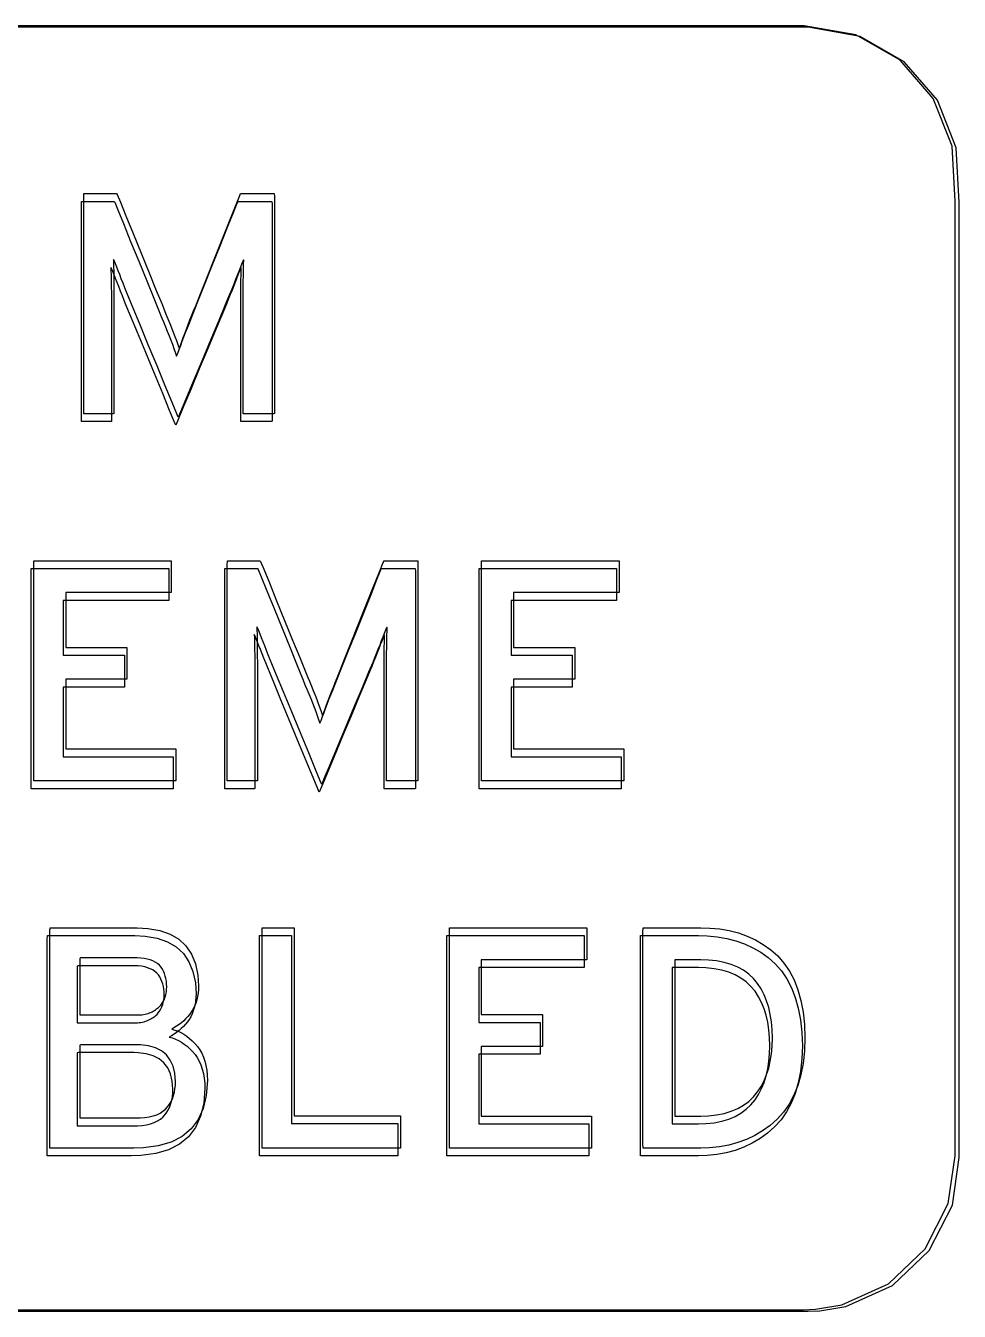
# Model space of a CAD drawing. Extents: x 1 to 47.7, y 0.2 to 35.
# Drawn here: x 15.866 to 16.36, y 12.734 to 13.414 of the extents above; entities that cross this region are included whole.
import ezdxf

# ---------------------------------------------------------------- set-up
doc = ezdxf.new("R2010")
doc.units = 0
doc.header["$MEASUREMENT"] = 0
for name, color, linetype in [('4_1__4U__UP_TO_ONE_IO_BOAR', 7, 'CONTINUOUS'), ('4_2__4U__FRONT_PANEL_W_24_', 7, 'CONTINUOUS'), ('5_1___24__TARGET_LEDS___12', 7, 'CONTINUOUS')]:
    doc.layers.add(name, color=color, linetype=linetype)

msp = doc.modelspace()

# ---------------------------------------------------------------- linework, layer by layer
at = {"layer": '4_1__4U__UP_TO_ONE_IO_BOAR'}
for points in [[(15.84645, 12.7336), (15.94355, 12.7336), (16.03312, 12.7336), (16.11263, 12.7336), (16.17957, 12.7336), (16.23142, 12.7336), (16.26568, 12.7336), (16.27983, 12.7336), (16.28622, 12.73383), (16.30005, 12.73612), (16.32478, 12.74726), (16.34416, 12.76574), (16.35646, 12.78981), (16.36006, 12.81509), (16.36006, 12.82446), (16.36006, 12.84156), (16.36006, 12.89485), (16.36006, 12.9668), (16.36006, 13.04925), (16.36006, 13.21299), (16.36006, 13.27794), (16.36006, 13.32074), (16.35844, 13.34971), (16.34848, 13.37507), (16.33094, 13.39532), (16.30756, 13.40873), (16.28007, 13.41359), (16.28007, 13.41359), (16.26899, 13.41359), (16.23745, 13.41359), (16.18796, 13.41359), (16.12302, 13.41359), (16.04515, 13.41359), (15.95687, 13.41359), (15.75912, 13.41359)], [(15.87001, 13.01451), (15.87001, 13.13112), (15.94279, 13.13112), (15.94279, 13.1142), (15.88691, 13.1142), (15.88691, 13.08522), (15.91937, 13.08522), (15.91937, 13.06831), (15.88691, 13.06831), (15.88691, 13.03143), (15.94523, 13.03143), (15.94523, 13.01451), (15.87001, 13.01451)], [(16.10715, 13.01451), (16.10715, 13.13112), (16.17993, 13.13112), (16.17993, 13.1142), (16.12405, 13.1142), (16.12405, 13.08522), (16.15651, 13.08522), (16.15651, 13.06831), (16.12405, 13.06831), (16.12405, 13.03143), (16.18237, 13.03143), (16.18237, 13.01451), (16.10715, 13.01451)], [(15.99094, 12.82006), (15.99094, 12.93668), (16.00784, 12.93668), (16.00784, 12.83714), (16.0642, 12.83714), (16.0642, 12.82006), (15.99094, 12.82006)], [(16.09006, 12.82006), (16.09006, 12.93668), (16.16284, 12.93668), (16.16284, 12.91976), (16.10696, 12.91976), (16.10696, 12.89077), (16.13942, 12.89077), (16.13942, 12.87386), (16.10696, 12.87386), (16.10696, 12.83698), (16.16528, 12.83698), (16.16528, 12.82006), (16.09006, 12.82006)]]:
    msp.add_lwpolyline(points, dxfattribs=at)
for points in [[(15.98092, 13.2089), (15.98092, 13.21112), (15.98092, 13.21705), (15.98092, 13.2256), (15.98092, 13.23567), (15.98092, 13.24616), (15.98092, 13.25598), (15.98092, 13.26404), (15.98092, 13.26924), (15.98092, 13.27126), (15.98092, 13.27411), (15.98094, 13.27682), (15.98096, 13.27939), (15.98099, 13.28182), (15.98103, 13.28411), (15.98108, 13.28626), (15.98114, 13.28827), (15.9812, 13.29014), (15.98098, 13.29044), (15.98035, 13.28879), (15.97966, 13.28702), (15.97892, 13.28511), (15.97812, 13.28307), (15.97726, 13.28091), (15.97634, 13.27861), (15.97537, 13.27618), (15.97434, 13.27362), (15.97353, 13.27166), (15.97139, 13.26654), (15.96792, 13.25824), (15.96362, 13.24794), (15.95896, 13.2368), (15.95443, 13.22598), (15.95053, 13.21665), (15.94774, 13.20997), (15.94655, 13.20711), (15.94576, 13.20896), (15.94331, 13.21489), (15.93965, 13.22373), (15.93528, 13.23432), (15.93066, 13.24549), (15.92629, 13.25608), (15.92263, 13.26493), (15.92018, 13.27086), (15.91929, 13.27303), (15.91826, 13.27562), (15.91729, 13.27808), (15.91636, 13.28041), (15.91549, 13.2826), (15.91468, 13.28467), (15.91392, 13.2866), (15.91321, 13.28841), (15.91255, 13.29008), (15.91216, 13.29054), (15.91223, 13.2887), (15.91229, 13.28672), (15.91234, 13.2846), (15.91238, 13.28234), (15.91241, 13.27994), (15.91244, 13.2774), (15.91245, 13.27472), (15.91246, 13.27191), (15.91246, 13.2699), (15.91246, 13.26548), (15.91246, 13.25796), (15.91246, 13.24844), (15.91246, 13.238), (15.91246, 13.22774), (15.91246, 13.21877), (15.91246, 13.21216), (15.91246, 13.20902), (15.91211, 13.2089), (15.91077, 13.2089), (15.90869, 13.2089), (15.90615, 13.2089), (15.90344, 13.2089), (15.90085, 13.2089), (15.89864, 13.2089), (15.89711, 13.2089), (15.89654, 13.2089), (15.89654, 13.2131), (15.89654, 13.22431), (15.89654, 13.24047), (15.89654, 13.2595), (15.89654, 13.27934), (15.89654, 13.29791), (15.89654, 13.31315), (15.89654, 13.32298), (15.89657, 13.32557), (15.89746, 13.32557), (15.89933, 13.32557), (15.90188, 13.32557), (15.90478, 13.32557), (15.90774, 13.32557), (15.91044, 13.32557), (15.91257, 13.32557), (15.91382, 13.32557), (15.91421, 13.32511), (15.91585, 13.32107), (15.91881, 13.3138), (15.92265, 13.30437), (15.9269, 13.29391), (15.93114, 13.28351), (15.93489, 13.27427), (15.93773, 13.26729), (15.9392, 13.26369), (15.94002, 13.26171), (15.94106, 13.2592), (15.94205, 13.25676), (15.94299, 13.25439), (15.94388, 13.25209), (15.94472, 13.24986), (15.94551, 13.24771), (15.94625, 13.24563), (15.94695, 13.24361), (15.94763, 13.24514), (15.94836, 13.24718), (15.94913, 13.2493), (15.94996, 13.2515), (15.95083, 13.25379), (15.95175, 13.25615), (15.95271, 13.25859), (15.95372, 13.26112), (15.95467, 13.26346), (15.95575, 13.26616), (15.95827, 13.27248), (15.9618, 13.28131), (15.96589, 13.29155), (15.9701, 13.3021), (15.974, 13.31185), (15.97713, 13.3197), (15.97907, 13.32455), (15.97955, 13.32557), (15.9806, 13.32557), (15.98262, 13.32557), (15.9853, 13.32557), (15.98832, 13.32557), (15.99136, 13.32557), (15.99409, 13.32557), (15.9962, 13.32557), (15.99737, 13.32557), (15.9975, 13.32423), (15.9975, 13.31588), (15.9975, 13.30166), (15.9975, 13.28365), (15.9975, 13.26391), (15.9975, 13.24452), (15.9975, 13.22755), (15.9975, 13.21506), (15.9975, 13.20912), (15.99714, 13.2089), (15.99574, 13.2089), (15.99357, 13.2089), (15.99093, 13.2089), (15.98811, 13.2089), (15.9854, 13.2089), (15.98311, 13.2089), (15.98151, 13.2089)], [(16.05684, 13.01446), (16.05684, 13.01668), (16.05684, 13.02261), (16.05684, 13.03116), (16.05684, 13.04122), (16.05684, 13.05171), (16.05684, 13.06154), (16.05684, 13.0696), (16.05684, 13.0748), (16.05684, 13.07682), (16.05685, 13.07966), (16.05686, 13.08237), (16.05689, 13.08494), (16.05692, 13.08737), (16.05696, 13.08966), (16.05701, 13.09182), (16.05706, 13.09383), (16.05713, 13.0957), (16.05691, 13.09599), (16.05628, 13.09435), (16.05559, 13.09257), (16.05485, 13.09067), (16.05404, 13.08863), (16.05319, 13.08646), (16.05227, 13.08416), (16.0513, 13.08174), (16.05027, 13.07918), (16.04946, 13.07722), (16.04732, 13.07209), (16.04385, 13.0638), (16.03954, 13.05349), (16.03489, 13.04235), (16.03036, 13.03153), (16.02646, 13.0222), (16.02367, 13.01552), (16.02247, 13.01267), (16.02168, 13.01452), (16.01923, 13.02045), (16.01558, 13.02929), (16.01121, 13.03988), (16.00659, 13.05105), (16.00221, 13.06164), (15.99856, 13.07048), (15.99611, 13.07641), (15.99522, 13.07859), (15.99419, 13.08118), (15.99321, 13.08364), (15.99229, 13.08596), (15.99142, 13.08816), (15.99061, 13.09022), (15.98984, 13.09216), (15.98913, 13.09396), (15.98847, 13.09564), (15.98809, 13.0961), (15.98816, 13.09426), (15.98821, 13.09228), (15.98826, 13.09015), (15.98831, 13.08789), (15.98834, 13.0855), (15.98836, 13.08296), (15.98838, 13.08028), (15.98839, 13.07746), (15.98839, 13.07545), (15.98839, 13.07104), (15.98839, 13.06352), (15.98839, 13.05399), (15.98839, 13.04356), (15.98839, 13.0333), (15.98839, 13.02432), (15.98839, 13.01771), (15.98839, 13.01458), (15.98804, 13.01446), (15.98669, 13.01446), (15.98462, 13.01446), (15.98208, 13.01446), (15.97937, 13.01446), (15.97677, 13.01446), (15.97457, 13.01446), (15.97304, 13.01446), (15.97247, 13.01446), (15.97247, 13.01866), (15.97247, 13.02987), (15.97247, 13.04603), (15.97247, 13.06506), (15.97247, 13.0849), (15.97247, 13.10347), (15.97247, 13.11871), (15.97247, 13.12854), (15.9725, 13.13112), (15.97339, 13.13112), (15.97526, 13.13112), (15.9778, 13.13112), (15.98071, 13.13112), (15.98367, 13.13112), (15.98637, 13.13112), (15.9885, 13.13112), (15.98975, 13.13112), (15.99014, 13.13066), (15.99178, 13.12663), (15.99474, 13.11935), (15.99857, 13.10993), (16.00283, 13.09946), (16.00706, 13.08906), (16.01082, 13.07982), (16.01366, 13.07285), (16.01513, 13.06925), (16.01595, 13.06727), (16.01699, 13.06475), (16.01798, 13.06231), (16.01892, 13.05994), (16.01981, 13.05764), (16.02065, 13.05542), (16.02144, 13.05326), (16.02218, 13.05118), (16.02288, 13.04917), (16.02356, 13.0507), (16.02429, 13.05274), (16.02506, 13.05486), (16.02589, 13.05706), (16.02676, 13.05934), (16.02767, 13.06171), (16.02864, 13.06415), (16.02965, 13.06667), (16.0306, 13.06901), (16.03168, 13.07172), (16.0342, 13.07804), (16.03773, 13.08687), (16.04182, 13.09711), (16.04603, 13.10765), (16.04993, 13.1174), (16.05306, 13.12525), (16.055, 13.1301), (16.05548, 13.13112), (16.05653, 13.13112), (16.05855, 13.13112), (16.06123, 13.13112), (16.06425, 13.13112), (16.06728, 13.13112), (16.07002, 13.13112), (16.07213, 13.13112), (16.0733, 13.13112), (16.07343, 13.12978), (16.07343, 13.12143), (16.07343, 13.10722), (16.07343, 13.08921), (16.07343, 13.06947), (16.07343, 13.05008), (16.07343, 13.0331), (16.07343, 13.02061), (16.07343, 13.01468), (16.07306, 13.01446), (16.07167, 13.01446), (16.0695, 13.01446), (16.06686, 13.01446), (16.06404, 13.01446), (16.06133, 13.01446), (16.05904, 13.01446), (16.05744, 13.01446)], [(15.96197, 12.85583), (15.96134, 12.84796), (15.95969, 12.84106), (15.95701, 12.83514), (15.95329, 12.8302), (15.94855, 12.82624), (15.94277, 12.82325), (15.93596, 12.82124), (15.92813, 12.82021), (15.92298, 12.82006), (15.91992, 12.82006), (15.91443, 12.82006), (15.90737, 12.82006), (15.89959, 12.82006), (15.89195, 12.82006), (15.88532, 12.82006), (15.88055, 12.82006), (15.87849, 12.82006), (15.87847, 12.82358), (15.87847, 12.8346), (15.87847, 12.85097), (15.87847, 12.87044), (15.87847, 12.89078), (15.87847, 12.90975), (15.87847, 12.92513), (15.87847, 12.93467), (15.87868, 12.93668), (15.8815, 12.93668), (15.88695, 12.93668), (15.89412, 12.93668), (15.90213, 12.93668), (15.91009, 12.93668), (15.91712, 12.93668), (15.92232, 12.93668), (15.92479, 12.93668), (15.93038, 12.9364), (15.9367, 12.93532), (15.94218, 12.93341), (15.94681, 12.93069), (15.9506, 12.92715), (15.95355, 12.92279), (15.95565, 12.91762), (15.95691, 12.91162), (15.9573, 12.90594), (15.95722, 12.90396), (15.95703, 12.90206), (15.95674, 12.90024), (15.95633, 12.89851), (15.95581, 12.89685), (15.95519, 12.89527), (15.95445, 12.89377), (15.95361, 12.89235), (15.95267, 12.89103), (15.95167, 12.88978), (15.9506, 12.88859), (15.94946, 12.88748), (15.94825, 12.88643), (15.94698, 12.88546), (15.94564, 12.88455), (15.94422, 12.88371), (15.9431, 12.88298), (15.94476, 12.88251), (15.94638, 12.88191), (15.94796, 12.88117), (15.94951, 12.88029), (15.95103, 12.87928), (15.95251, 12.87812), (15.95396, 12.87683), (15.95537, 12.8754), (15.95672, 12.87383), (15.95792, 12.87211), (15.95897, 12.87023), (15.95986, 12.86821), (15.96059, 12.86604), (15.96117, 12.86371), (15.96159, 12.86124), (15.96186, 12.85861)], [(16.27835, 12.87837), (16.27805, 12.87137), (16.27732, 12.86483), (16.27614, 12.85875), (16.27452, 12.85314), (16.27246, 12.848), (16.26996, 12.84332), (16.26702, 12.8391), (16.26364, 12.83535), (16.25988, 12.83208), (16.2559, 12.82921), (16.25173, 12.82674), (16.24736, 12.82465), (16.24279, 12.82296), (16.23803, 12.82165), (16.23306, 12.82073), (16.22789, 12.8202), (16.22328, 12.82006), (16.22176, 12.82006), (16.21835, 12.82006), (16.21366, 12.82006), (16.2083, 12.82006), (16.20291, 12.82006), (16.19808, 12.82006), (16.19445, 12.82006), (16.19262, 12.82006), (16.19252, 12.82243), (16.19252, 12.83257), (16.19252, 12.84855), (16.19252, 12.86804), (16.19252, 12.8887), (16.19252, 12.90819), (16.19252, 12.92417), (16.19252, 12.93431), (16.19262, 12.93668), (16.19445, 12.93668), (16.19808, 12.93668), (16.20291, 12.93668), (16.2083, 12.93668), (16.21366, 12.93668), (16.21835, 12.93668), (16.22176, 12.93668), (16.22328, 12.93668), (16.22798, 12.93658), (16.23324, 12.93611), (16.23827, 12.93524), (16.24309, 12.93399), (16.2477, 12.93234), (16.25208, 12.93029), (16.25625, 12.92786), (16.26021, 12.92503), (16.26392, 12.92178), (16.26724, 12.91801), (16.27012, 12.91377), (16.27258, 12.90906), (16.2746, 12.90387), (16.27618, 12.89821), (16.27734, 12.89207), (16.27806, 12.88546)], [(15.9404, 12.90543), (15.94036, 12.90695), (15.94021, 12.90841), (15.93998, 12.90981), (15.93965, 12.91115), (15.93923, 12.91243), (15.93871, 12.91365), (15.9381, 12.9148), (15.9374, 12.9159), (15.93654, 12.9169), (15.93551, 12.91776), (15.93434, 12.91852), (15.93306, 12.91916), (15.93164, 12.9197), (15.9301, 12.92012), (15.92843, 12.92044), (15.92664, 12.92064), (15.92472, 12.92074), (15.92356, 12.92074), (15.92048, 12.92074), (15.91606, 12.92074), (15.9109, 12.92074), (15.90559, 12.92074), (15.90072, 12.92074), (15.8969, 12.92074), (15.8947, 12.92074), (15.8944, 12.92043), (15.8944, 12.91825), (15.8944, 12.91443), (15.8944, 12.90959), (15.8944, 12.9043), (15.8944, 12.89916), (15.8944, 12.89476), (15.8944, 12.89169), (15.8944, 12.89053), (15.89556, 12.89053), (15.89864, 12.89053), (15.90306, 12.89053), (15.90822, 12.89053), (15.91353, 12.89053), (15.9184, 12.89053), (15.92222, 12.89053), (15.92442, 12.89053), (15.92523, 12.89053), (15.92621, 12.89057), (15.92715, 12.89065), (15.92805, 12.89076), (15.92891, 12.89092), (15.92974, 12.89111), (15.93052, 12.89134), (15.93126, 12.89161), (15.93197, 12.89191), (15.93264, 12.89223), (15.93328, 12.89257), (15.9339, 12.89292), (15.9345, 12.8933), (15.93507, 12.8937), (15.93561, 12.89412), (15.93612, 12.89455), (15.93661, 12.89501), (15.93725, 12.89574), (15.93799, 12.89677), (15.93863, 12.89785), (15.93917, 12.89899), (15.93961, 12.90017), (15.93996, 12.90141), (15.9402, 12.9027), (15.94035, 12.90404)], [(16.26112, 12.87837), (16.261, 12.88273), (16.26063, 12.88687), (16.26001, 12.8908), (16.25915, 12.89451), (16.25804, 12.898), (16.25669, 12.90128), (16.25509, 12.90435), (16.25324, 12.9072), (16.25109, 12.90983), (16.24861, 12.91216), (16.24582, 12.91418), (16.24272, 12.91589), (16.23932, 12.91729), (16.2356, 12.91837), (16.23158, 12.91915), (16.22725, 12.91961), (16.22328, 12.91976), (16.2226, 12.91976), (16.22106, 12.91976), (16.21894, 12.91976), (16.21653, 12.91976), (16.2141, 12.91976), (16.21193, 12.91976), (16.21029, 12.91976), (16.20947, 12.91976), (16.20942, 12.91808), (16.20942, 12.91088), (16.20942, 12.89953), (16.20942, 12.8857), (16.20942, 12.87104), (16.20942, 12.85721), (16.20942, 12.84586), (16.20942, 12.83866), (16.20947, 12.83698), (16.21029, 12.83698), (16.21193, 12.83698), (16.2141, 12.83698), (16.21653, 12.83698), (16.21894, 12.83698), (16.22106, 12.83698), (16.2226, 12.83698), (16.22328, 12.83698), (16.22725, 12.83713), (16.23158, 12.8376), (16.2356, 12.83839), (16.23932, 12.8395), (16.24272, 12.84093), (16.24582, 12.84268), (16.24861, 12.84474), (16.25109, 12.84713), (16.25324, 12.84979), (16.25509, 12.85263), (16.25669, 12.85568), (16.25804, 12.85894), (16.25915, 12.86241), (16.26001, 12.86609), (16.26063, 12.86997), (16.261, 12.87407)], [(15.94504, 12.85534), (15.94468, 12.85965), (15.94377, 12.86342), (15.9423, 12.86665), (15.94027, 12.86934), (15.93769, 12.87149), (15.93454, 12.8731), (15.93084, 12.87417), (15.92658, 12.8747), (15.92448, 12.87476), (15.92185, 12.87476), (15.91763, 12.87476), (15.91246, 12.87476), (15.90697, 12.87476), (15.9018, 12.87476), (15.89758, 12.87476), (15.89495, 12.87476), (15.8944, 12.87457), (15.8944, 12.8721), (15.8944, 12.86734), (15.8944, 12.86112), (15.8944, 12.85422), (15.8944, 12.84746), (15.8944, 12.84163), (15.8944, 12.83755), (15.8944, 12.83601), (15.89559, 12.83601), (15.89877, 12.83601), (15.90331, 12.83601), (15.90857, 12.83601), (15.91394, 12.83601), (15.91879, 12.83601), (15.92249, 12.83601), (15.92442, 12.83601), (15.92632, 12.83604), (15.92881, 12.83622), (15.9311, 12.83657), (15.93321, 12.83706), (15.93512, 12.83772), (15.93685, 12.83853), (15.9384, 12.8395), (15.93975, 12.84063), (15.9409, 12.84189), (15.94187, 12.84323), (15.94271, 12.84466), (15.94342, 12.8462), (15.944, 12.84783), (15.94446, 12.84956), (15.94478, 12.85139), (15.94498, 12.85331)]]:
    msp.add_lwpolyline(points, close=True, dxfattribs=at)
at = {"layer": '4_2__4U__FRONT_PANEL_W_24_'}
for points in [[(15.84424, 12.73445), (15.94134, 12.73445), (16.03091, 12.73445), (16.11042, 12.73445), (16.17736, 12.73445), (16.22921, 12.73445), (16.26347, 12.73445), (16.27762, 12.73445), (16.28401, 12.73469), (16.29784, 12.73697), (16.32258, 12.74812), (16.34196, 12.76659), (16.35426, 12.79066), (16.35785, 12.81594), (16.35785, 12.82531), (16.35785, 12.84241), (16.35785, 12.8957), (16.35785, 12.96765), (16.35785, 13.0501), (16.35785, 13.21384), (16.35785, 13.27879), (16.35785, 13.32159), (16.35623, 13.35056), (16.34627, 13.37592), (16.32873, 13.39617), (16.30536, 13.40958), (16.27786, 13.41444), (16.27786, 13.41444), (16.26678, 13.41444), (16.23524, 13.41444), (16.18575, 13.41444), (16.12081, 13.41444), (16.04294, 13.41444), (15.95466, 13.41444), (15.75691, 13.41444)], [(15.86867, 13.01036), (15.86867, 13.12697), (15.94145, 13.12697), (15.94145, 13.11005), (15.88557, 13.11005), (15.88557, 13.08107), (15.91802, 13.08107), (15.91802, 13.06415), (15.88557, 13.06415), (15.88557, 13.02728), (15.94389, 13.02728), (15.94389, 13.01036), (15.86867, 13.01036)], [(16.10581, 13.01036), (16.10581, 13.12697), (16.17859, 13.12697), (16.17859, 13.11005), (16.12271, 13.11005), (16.12271, 13.08107), (16.15516, 13.08107), (16.15516, 13.06415), (16.12271, 13.06415), (16.12271, 13.02728), (16.18103, 13.02728), (16.18103, 13.01036), (16.10581, 13.01036)], [(15.9896, 12.81591), (15.9896, 12.93253), (16.0065, 12.93253), (16.0065, 12.83299), (16.06285, 12.83299), (16.06285, 12.81591), (15.9896, 12.81591)], [(16.08872, 12.81591), (16.08872, 12.93253), (16.1615, 12.93253), (16.1615, 12.91561), (16.10562, 12.91561), (16.10562, 12.88662), (16.13808, 12.88662), (16.13808, 12.86971), (16.10562, 12.86971), (16.10562, 12.83283), (16.16394, 12.83283), (16.16394, 12.81591), (16.08872, 12.81591)]]:
    msp.add_lwpolyline(points, dxfattribs=at)
for points in [[(15.97957, 13.20475), (15.97957, 13.20697), (15.97957, 13.2129), (15.97957, 13.22145), (15.97957, 13.23152), (15.97957, 13.24201), (15.97957, 13.25183), (15.97957, 13.25989), (15.97957, 13.26509), (15.97957, 13.26711), (15.97958, 13.26996), (15.97959, 13.27267), (15.97962, 13.27524), (15.97965, 13.27767), (15.97969, 13.27996), (15.97974, 13.28211), (15.97979, 13.28412), (15.97986, 13.28599), (15.97964, 13.28629), (15.97901, 13.28464), (15.97832, 13.28287), (15.97758, 13.28096), (15.97677, 13.27892), (15.97592, 13.27676), (15.975, 13.27446), (15.97403, 13.27203), (15.973, 13.26947), (15.97219, 13.26751), (15.97005, 13.26239), (15.96658, 13.25409), (15.96227, 13.24379), (15.95762, 13.23265), (15.95309, 13.22183), (15.94919, 13.2125), (15.9464, 13.20582), (15.9452, 13.20296), (15.94441, 13.20481), (15.94196, 13.21074), (15.93831, 13.21958), (15.93393, 13.23017), (15.92932, 13.24134), (15.92494, 13.25193), (15.92129, 13.26078), (15.91884, 13.2667), (15.91795, 13.26888), (15.91692, 13.27147), (15.91594, 13.27393), (15.91502, 13.27626), (15.91415, 13.27845), (15.91334, 13.28052), (15.91257, 13.28245), (15.91186, 13.28426), (15.9112, 13.28593), (15.91082, 13.28639), (15.91089, 13.28455), (15.91094, 13.28257), (15.91099, 13.28045), (15.91104, 13.27819), (15.91107, 13.27579), (15.91109, 13.27325), (15.91111, 13.27057), (15.91112, 13.26776), (15.91112, 13.26575), (15.91112, 13.26133), (15.91112, 13.25381), (15.91112, 13.24429), (15.91112, 13.23385), (15.91112, 13.22359), (15.91112, 13.21461), (15.91112, 13.20801), (15.91112, 13.20487), (15.91077, 13.20475), (15.90942, 13.20475), (15.90734, 13.20475), (15.90481, 13.20475), (15.9021, 13.20475), (15.8995, 13.20475), (15.8973, 13.20475), (15.89577, 13.20475), (15.8952, 13.20475), (15.8952, 13.20895), (15.8952, 13.22016), (15.8952, 13.23632), (15.8952, 13.25535), (15.8952, 13.27519), (15.8952, 13.29376), (15.8952, 13.309), (15.8952, 13.31883), (15.89523, 13.32142), (15.89612, 13.32142), (15.89799, 13.32142), (15.90053, 13.32142), (15.90344, 13.32142), (15.9064, 13.32142), (15.9091, 13.32142), (15.91123, 13.32142), (15.91248, 13.32142), (15.91287, 13.32096), (15.91451, 13.31692), (15.91747, 13.30964), (15.9213, 13.30022), (15.92556, 13.28976), (15.92979, 13.27935), (15.93355, 13.27012), (15.93639, 13.26314), (15.93785, 13.25954), (15.93868, 13.25756), (15.93972, 13.25505), (15.94071, 13.25261), (15.94164, 13.25024), (15.94254, 13.24794), (15.94338, 13.24571), (15.94417, 13.24356), (15.94491, 13.24147), (15.9456, 13.23946), (15.94629, 13.24099), (15.94702, 13.24303), (15.94779, 13.24515), (15.94861, 13.24735), (15.94949, 13.24964), (15.9504, 13.252), (15.95137, 13.25444), (15.95238, 13.25697), (15.95333, 13.25931), (15.95441, 13.26201), (15.95693, 13.26833), (15.96046, 13.27716), (15.96455, 13.2874), (15.96876, 13.29795), (15.97266, 13.3077), (15.97579, 13.31555), (15.97773, 13.3204), (15.97821, 13.32142), (15.97926, 13.32142), (15.98128, 13.32142), (15.98396, 13.32142), (15.98698, 13.32142), (15.99001, 13.32142), (15.99275, 13.32142), (15.99486, 13.32142), (15.99603, 13.32142), (15.99616, 13.32008), (15.99616, 13.31172), (15.99616, 13.29751), (15.99616, 13.2795), (15.99616, 13.25976), (15.99616, 13.24037), (15.99616, 13.2234), (15.99616, 13.21091), (15.99616, 13.20497), (15.99579, 13.20475), (15.9944, 13.20475), (15.99223, 13.20475), (15.98959, 13.20475), (15.98677, 13.20475), (15.98406, 13.20475), (15.98176, 13.20475), (15.98017, 13.20475)], [(16.0555, 13.01031), (16.0555, 13.01253), (16.0555, 13.01846), (16.0555, 13.027), (16.0555, 13.03707), (16.0555, 13.04756), (16.0555, 13.05739), (16.0555, 13.06545), (16.0555, 13.07065), (16.0555, 13.07267), (16.05551, 13.07551), (16.05552, 13.07822), (16.05555, 13.08079), (16.05558, 13.08322), (16.05562, 13.08551), (16.05566, 13.08767), (16.05572, 13.08968), (16.05579, 13.09155), (16.05557, 13.09184), (16.05494, 13.0902), (16.05425, 13.08842), (16.0535, 13.08652), (16.0527, 13.08448), (16.05184, 13.08231), (16.05093, 13.08001), (16.04995, 13.07759), (16.04893, 13.07503), (16.04812, 13.07307), (16.04598, 13.06794), (16.04251, 13.05965), (16.0382, 13.04934), (16.03354, 13.0382), (16.02902, 13.02738), (16.02512, 13.01805), (16.02233, 13.01137), (16.02113, 13.00852), (16.02034, 13.01037), (16.01789, 13.0163), (16.01424, 13.02514), (16.00986, 13.03573), (16.00525, 13.0469), (16.00087, 13.05749), (15.99722, 13.06633), (15.99477, 13.07226), (15.99387, 13.07444), (15.99285, 13.07703), (15.99187, 13.07949), (15.99095, 13.08181), (15.99008, 13.08401), (15.98926, 13.08607), (15.9885, 13.08801), (15.98779, 13.08981), (15.98713, 13.09149), (15.98675, 13.09195), (15.98681, 13.09011), (15.98687, 13.08812), (15.98692, 13.086), (15.98696, 13.08374), (15.987, 13.08134), (15.98702, 13.07881), (15.98704, 13.07613), (15.98705, 13.07331), (15.98705, 13.0713), (15.98705, 13.06689), (15.98705, 13.05937), (15.98705, 13.04984), (15.98705, 13.0394), (15.98705, 13.02915), (15.98705, 13.02017), (15.98705, 13.01356), (15.98705, 13.01042), (15.98669, 13.01031), (15.98535, 13.01031), (15.98327, 13.01031), (15.98074, 13.01031), (15.97803, 13.01031), (15.97543, 13.01031), (15.97323, 13.01031), (15.9717, 13.01031), (15.97112, 13.01031), (15.97112, 13.01451), (15.97112, 13.02572), (15.97112, 13.04188), (15.97112, 13.06091), (15.97112, 13.08075), (15.97112, 13.09932), (15.97112, 13.11456), (15.97112, 13.12439), (15.97116, 13.12697), (15.97205, 13.12697), (15.97392, 13.12697), (15.97646, 13.12697), (15.97937, 13.12697), (15.98232, 13.12697), (15.98502, 13.12697), (15.98715, 13.12697), (15.98841, 13.12697), (15.98879, 13.12651), (15.99044, 13.12248), (15.9934, 13.1152), (15.99723, 13.10578), (16.00149, 13.09531), (16.00572, 13.08491), (16.00948, 13.07567), (16.01232, 13.0687), (16.01378, 13.06509), (16.01461, 13.06312), (16.01564, 13.0606), (16.01663, 13.05816), (16.01757, 13.05579), (16.01846, 13.05349), (16.0193, 13.05127), (16.0201, 13.04911), (16.02084, 13.04703), (16.02153, 13.04502), (16.02221, 13.04655), (16.02294, 13.04859), (16.02372, 13.05071), (16.02454, 13.05291), (16.02541, 13.05519), (16.02633, 13.05755), (16.02729, 13.06), (16.02831, 13.06252), (16.02925, 13.06486), (16.03034, 13.06757), (16.03286, 13.07389), (16.03639, 13.08272), (16.04048, 13.09296), (16.04469, 13.1035), (16.04858, 13.11325), (16.05172, 13.1211), (16.05366, 13.12595), (16.05414, 13.12697), (16.05518, 13.12697), (16.05721, 13.12697), (16.05989, 13.12697), (16.06291, 13.12697), (16.06594, 13.12697), (16.06867, 13.12697), (16.07079, 13.12697), (16.07196, 13.12697), (16.07209, 13.12563), (16.07209, 13.11728), (16.07209, 13.10307), (16.07209, 13.08505), (16.07209, 13.06532), (16.07209, 13.04593), (16.07209, 13.02895), (16.07209, 13.01646), (16.07209, 13.01053), (16.07172, 13.01031), (16.07032, 13.01031), (16.06816, 13.01031), (16.06552, 13.01031), (16.0627, 13.01031), (16.05999, 13.01031), (16.05769, 13.01031), (16.0561, 13.01031)], [(15.96064, 12.85168), (15.96001, 12.84381), (15.95835, 12.83691), (15.95567, 12.83099), (15.95195, 12.82605), (15.94721, 12.82209), (15.94143, 12.8191), (15.93462, 12.81709), (15.92678, 12.81606), (15.92163, 12.81591), (15.91858, 12.81591), (15.91309, 12.81591), (15.90603, 12.81591), (15.89825, 12.81591), (15.89061, 12.81591), (15.88397, 12.81591), (15.8792, 12.81591), (15.87715, 12.81591), (15.87713, 12.81943), (15.87713, 12.83045), (15.87713, 12.84682), (15.87713, 12.86629), (15.87713, 12.88663), (15.87713, 12.9056), (15.87713, 12.92098), (15.87713, 12.93052), (15.87734, 12.93253), (15.88016, 12.93253), (15.8856, 12.93253), (15.89278, 12.93253), (15.90079, 12.93253), (15.90875, 12.93253), (15.91578, 12.93253), (15.92097, 12.93253), (15.92345, 12.93253), (15.92904, 12.93225), (15.93536, 12.93117), (15.94083, 12.92926), (15.94547, 12.92654), (15.94926, 12.923), (15.9522, 12.91864), (15.95431, 12.91347), (15.95556, 12.90747), (15.95596, 12.90179), (15.95588, 12.89981), (15.95569, 12.89791), (15.95539, 12.89609), (15.95499, 12.89436), (15.95447, 12.8927), (15.95385, 12.89112), (15.95311, 12.88962), (15.95226, 12.8882), (15.95133, 12.88688), (15.95033, 12.88563), (15.94926, 12.88444), (15.94812, 12.88333), (15.94691, 12.88228), (15.94564, 12.88131), (15.94429, 12.8804), (15.94288, 12.87956), (15.94175, 12.87883), (15.94341, 12.87836), (15.94503, 12.87776), (15.94661, 12.87702), (15.94817, 12.87614), (15.94968, 12.87513), (15.95117, 12.87397), (15.95261, 12.87268), (15.95403, 12.87125), (15.95538, 12.86967), (15.95658, 12.86796), (15.95762, 12.86608), (15.95851, 12.86406), (15.95925, 12.86189), (15.95983, 12.85956), (15.96025, 12.85709), (15.96052, 12.85446)], [(16.277, 12.87422), (16.27671, 12.86722), (16.27598, 12.86068), (16.2748, 12.8546), (16.27318, 12.84899), (16.27112, 12.84385), (16.26862, 12.83917), (16.26568, 12.83495), (16.2623, 12.8312), (16.25853, 12.82793), (16.25456, 12.82506), (16.25039, 12.82259), (16.24602, 12.8205), (16.24145, 12.81881), (16.23668, 12.8175), (16.23172, 12.81658), (16.22655, 12.81605), (16.22194, 12.81591), (16.22042, 12.81591), (16.21701, 12.81591), (16.21231, 12.81591), (16.20696, 12.81591), (16.20156, 12.81591), (16.19674, 12.81591), (16.19311, 12.81591), (16.19128, 12.81591), (16.19118, 12.81828), (16.19118, 12.82842), (16.19118, 12.8444), (16.19118, 12.86389), (16.19118, 12.88455), (16.19118, 12.90404), (16.19118, 12.92002), (16.19118, 12.93016), (16.19128, 12.93253), (16.19311, 12.93253), (16.19674, 12.93253), (16.20156, 12.93253), (16.20696, 12.93253), (16.21231, 12.93253), (16.21701, 12.93253), (16.22042, 12.93253), (16.22194, 12.93253), (16.22664, 12.93243), (16.23189, 12.93196), (16.23693, 12.93109), (16.24175, 12.92984), (16.24635, 12.92818), (16.25074, 12.92614), (16.25491, 12.92371), (16.25886, 12.92088), (16.26258, 12.91763), (16.2659, 12.91386), (16.26878, 12.90962), (16.27123, 12.90491), (16.27325, 12.89972), (16.27484, 12.89406), (16.27599, 12.88792), (16.27672, 12.88131)], [(15.93906, 12.90128), (15.93901, 12.9028), (15.93887, 12.90426), (15.93864, 12.90566), (15.93831, 12.907), (15.93788, 12.90828), (15.93737, 12.9095), (15.93676, 12.91065), (15.93605, 12.91175), (15.9352, 12.91275), (15.93416, 12.91361), (15.933, 12.91437), (15.93171, 12.91501), (15.9303, 12.91555), (15.92876, 12.91597), (15.92709, 12.91629), (15.9253, 12.91649), (15.92338, 12.91659), (15.92222, 12.91659), (15.91913, 12.91659), (15.91471, 12.91659), (15.90955, 12.91659), (15.90424, 12.91659), (15.89938, 12.91659), (15.89555, 12.91659), (15.89336, 12.91659), (15.89305, 12.91628), (15.89305, 12.9141), (15.89305, 12.91028), (15.89305, 12.90544), (15.89305, 12.90015), (15.89305, 12.89501), (15.89305, 12.89061), (15.89305, 12.88754), (15.89305, 12.88638), (15.89421, 12.88638), (15.8973, 12.88638), (15.90172, 12.88638), (15.90688, 12.88638), (15.91219, 12.88638), (15.91705, 12.88638), (15.92088, 12.88638), (15.92308, 12.88638), (15.92389, 12.88638), (15.92487, 12.88642), (15.92581, 12.8865), (15.92671, 12.88661), (15.92757, 12.88677), (15.92839, 12.88696), (15.92918, 12.88719), (15.92992, 12.88746), (15.93062, 12.88776), (15.93129, 12.88808), (15.93194, 12.88842), (15.93256, 12.88877), (15.93315, 12.88915), (15.93372, 12.88955), (15.93426, 12.88997), (15.93478, 12.8904), (15.93527, 12.89086), (15.93591, 12.89159), (15.93665, 12.89262), (15.93729, 12.8937), (15.93783, 12.89484), (15.93827, 12.89602), (15.93861, 12.89726), (15.93886, 12.89855), (15.93901, 12.89989)], [(16.25978, 12.87422), (16.25966, 12.87858), (16.25929, 12.88272), (16.25867, 12.88665), (16.25781, 12.89036), (16.2567, 12.89385), (16.25535, 12.89713), (16.25375, 12.9002), (16.2519, 12.90305), (16.24975, 12.90568), (16.24727, 12.90801), (16.24448, 12.91003), (16.24138, 12.91174), (16.23798, 12.91314), (16.23426, 12.91422), (16.23024, 12.915), (16.22591, 12.91546), (16.22194, 12.91561), (16.22125, 12.91561), (16.21972, 12.91561), (16.2176, 12.91561), (16.21519, 12.91561), (16.21276, 12.91561), (16.21058, 12.91561), (16.20895, 12.91561), (16.20812, 12.91561), (16.20808, 12.91393), (16.20808, 12.90673), (16.20808, 12.89538), (16.20808, 12.88155), (16.20808, 12.86689), (16.20808, 12.85306), (16.20808, 12.84171), (16.20808, 12.83451), (16.20812, 12.83283), (16.20895, 12.83283), (16.21058, 12.83283), (16.21276, 12.83283), (16.21519, 12.83283), (16.2176, 12.83283), (16.21972, 12.83283), (16.22125, 12.83283), (16.22194, 12.83283), (16.22591, 12.83298), (16.23024, 12.83345), (16.23426, 12.83424), (16.23798, 12.83535), (16.24138, 12.83678), (16.24448, 12.83852), (16.24727, 12.84059), (16.24975, 12.84298), (16.2519, 12.84564), (16.25375, 12.84848), (16.25535, 12.85153), (16.2567, 12.85479), (16.25781, 12.85826), (16.25867, 12.86194), (16.25929, 12.86582), (16.25966, 12.86992)], [(15.9437, 12.85119), (15.94334, 12.8555), (15.94243, 12.85927), (15.94096, 12.8625), (15.93893, 12.86519), (15.93634, 12.86734), (15.9332, 12.86895), (15.9295, 12.87002), (15.92524, 12.87055), (15.92314, 12.87061), (15.92051, 12.87061), (15.91629, 12.87061), (15.91112, 12.87061), (15.90563, 12.87061), (15.90046, 12.87061), (15.89624, 12.87061), (15.89361, 12.87061), (15.89305, 12.87042), (15.89305, 12.86795), (15.89305, 12.86319), (15.89305, 12.85697), (15.89305, 12.85007), (15.89305, 12.84331), (15.89305, 12.83748), (15.89305, 12.8334), (15.89305, 12.83185), (15.89425, 12.83185), (15.89743, 12.83185), (15.90197, 12.83185), (15.90723, 12.83185), (15.9126, 12.83185), (15.91745, 12.83185), (15.92115, 12.83185), (15.92308, 12.83185), (15.92498, 12.83189), (15.92746, 12.83207), (15.92976, 12.83242), (15.93187, 12.83291), (15.93379, 12.83357), (15.93552, 12.83438), (15.93706, 12.83535), (15.93841, 12.83648), (15.93956, 12.83774), (15.94053, 12.83908), (15.94137, 12.84051), (15.94208, 12.84205), (15.94266, 12.84368), (15.94311, 12.84541), (15.94344, 12.84724), (15.94363, 12.84916)]]:
    msp.add_lwpolyline(points, close=True, dxfattribs=at)
at = {"layer": '5_1___24__TARGET_LEDS___12'}
for points in [[(15.84424, 12.73445), (15.94134, 12.73445), (16.03091, 12.73445), (16.11042, 12.73445), (16.17736, 12.73445), (16.22921, 12.73445), (16.26347, 12.73445), (16.27762, 12.73445), (16.28401, 12.73469), (16.29784, 12.73697), (16.32258, 12.74812), (16.34196, 12.76659), (16.35426, 12.79066), (16.35785, 12.81594), (16.35785, 12.82531), (16.35785, 12.84241), (16.35785, 12.8957), (16.35785, 12.96765), (16.35785, 13.0501), (16.35785, 13.21384), (16.35785, 13.27879), (16.35785, 13.32159), (16.35623, 13.35056), (16.34627, 13.37592), (16.32873, 13.39617), (16.30536, 13.40958), (16.27786, 13.41444), (16.27786, 13.41444), (16.26678, 13.41444), (16.23524, 13.41444), (16.18575, 13.41444), (16.12081, 13.41444), (16.04294, 13.41444), (15.95466, 13.41444), (15.75691, 13.41444)], [(15.86867, 13.01036), (15.86867, 13.12697), (15.94145, 13.12697), (15.94145, 13.11005), (15.88557, 13.11005), (15.88557, 13.08107), (15.91802, 13.08107), (15.91802, 13.06415), (15.88557, 13.06415), (15.88557, 13.02728), (15.94389, 13.02728), (15.94389, 13.01036), (15.86867, 13.01036)], [(16.10581, 13.01036), (16.10581, 13.12697), (16.17859, 13.12697), (16.17859, 13.11005), (16.12271, 13.11005), (16.12271, 13.08107), (16.15516, 13.08107), (16.15516, 13.06415), (16.12271, 13.06415), (16.12271, 13.02728), (16.18103, 13.02728), (16.18103, 13.01036), (16.10581, 13.01036)], [(15.9896, 12.81591), (15.9896, 12.93253), (16.0065, 12.93253), (16.0065, 12.83299), (16.06285, 12.83299), (16.06285, 12.81591), (15.9896, 12.81591)], [(16.08872, 12.81591), (16.08872, 12.93253), (16.1615, 12.93253), (16.1615, 12.91561), (16.10562, 12.91561), (16.10562, 12.88662), (16.13808, 12.88662), (16.13808, 12.86971), (16.10562, 12.86971), (16.10562, 12.83283), (16.16394, 12.83283), (16.16394, 12.81591), (16.08872, 12.81591)]]:
    msp.add_lwpolyline(points, dxfattribs=at)
for points in [[(15.97957, 13.20475), (15.97957, 13.20697), (15.97957, 13.2129), (15.97957, 13.22145), (15.97957, 13.23152), (15.97957, 13.24201), (15.97957, 13.25183), (15.97957, 13.25989), (15.97957, 13.26509), (15.97957, 13.26711), (15.97958, 13.26996), (15.97959, 13.27267), (15.97962, 13.27524), (15.97965, 13.27767), (15.97969, 13.27996), (15.97974, 13.28211), (15.97979, 13.28412), (15.97986, 13.28599), (15.97964, 13.28629), (15.97901, 13.28464), (15.97832, 13.28287), (15.97758, 13.28096), (15.97677, 13.27892), (15.97592, 13.27676), (15.975, 13.27446), (15.97403, 13.27203), (15.973, 13.26947), (15.97219, 13.26751), (15.97005, 13.26239), (15.96658, 13.25409), (15.96227, 13.24379), (15.95762, 13.23265), (15.95309, 13.22183), (15.94919, 13.2125), (15.9464, 13.20582), (15.9452, 13.20296), (15.94441, 13.20481), (15.94196, 13.21074), (15.93831, 13.21958), (15.93393, 13.23017), (15.92932, 13.24134), (15.92494, 13.25193), (15.92129, 13.26078), (15.91884, 13.2667), (15.91795, 13.26888), (15.91692, 13.27147), (15.91594, 13.27393), (15.91502, 13.27626), (15.91415, 13.27845), (15.91334, 13.28052), (15.91257, 13.28245), (15.91186, 13.28426), (15.9112, 13.28593), (15.91082, 13.28639), (15.91089, 13.28455), (15.91094, 13.28257), (15.91099, 13.28045), (15.91104, 13.27819), (15.91107, 13.27579), (15.91109, 13.27325), (15.91111, 13.27057), (15.91112, 13.26776), (15.91112, 13.26575), (15.91112, 13.26133), (15.91112, 13.25381), (15.91112, 13.24429), (15.91112, 13.23385), (15.91112, 13.22359), (15.91112, 13.21461), (15.91112, 13.20801), (15.91112, 13.20487), (15.91077, 13.20475), (15.90942, 13.20475), (15.90734, 13.20475), (15.90481, 13.20475), (15.9021, 13.20475), (15.8995, 13.20475), (15.8973, 13.20475), (15.89577, 13.20475), (15.8952, 13.20475), (15.8952, 13.20895), (15.8952, 13.22016), (15.8952, 13.23632), (15.8952, 13.25535), (15.8952, 13.27519), (15.8952, 13.29376), (15.8952, 13.309), (15.8952, 13.31883), (15.89523, 13.32142), (15.89612, 13.32142), (15.89799, 13.32142), (15.90053, 13.32142), (15.90344, 13.32142), (15.9064, 13.32142), (15.9091, 13.32142), (15.91123, 13.32142), (15.91248, 13.32142), (15.91287, 13.32096), (15.91451, 13.31692), (15.91747, 13.30964), (15.9213, 13.30022), (15.92556, 13.28976), (15.92979, 13.27935), (15.93355, 13.27012), (15.93639, 13.26314), (15.93785, 13.25954), (15.93868, 13.25756), (15.93972, 13.25505), (15.94071, 13.25261), (15.94164, 13.25024), (15.94254, 13.24794), (15.94338, 13.24571), (15.94417, 13.24356), (15.94491, 13.24147), (15.9456, 13.23946), (15.94629, 13.24099), (15.94702, 13.24303), (15.94779, 13.24515), (15.94861, 13.24735), (15.94949, 13.24964), (15.9504, 13.252), (15.95137, 13.25444), (15.95238, 13.25697), (15.95333, 13.25931), (15.95441, 13.26201), (15.95693, 13.26833), (15.96046, 13.27716), (15.96455, 13.2874), (15.96876, 13.29795), (15.97266, 13.3077), (15.97579, 13.31555), (15.97773, 13.3204), (15.97821, 13.32142), (15.97926, 13.32142), (15.98128, 13.32142), (15.98396, 13.32142), (15.98698, 13.32142), (15.99001, 13.32142), (15.99275, 13.32142), (15.99486, 13.32142), (15.99603, 13.32142), (15.99616, 13.32008), (15.99616, 13.31172), (15.99616, 13.29751), (15.99616, 13.2795), (15.99616, 13.25976), (15.99616, 13.24037), (15.99616, 13.2234), (15.99616, 13.21091), (15.99616, 13.20497), (15.99579, 13.20475), (15.9944, 13.20475), (15.99223, 13.20475), (15.98959, 13.20475), (15.98677, 13.20475), (15.98406, 13.20475), (15.98176, 13.20475), (15.98017, 13.20475)], [(16.0555, 13.01031), (16.0555, 13.01253), (16.0555, 13.01846), (16.0555, 13.027), (16.0555, 13.03707), (16.0555, 13.04756), (16.0555, 13.05739), (16.0555, 13.06545), (16.0555, 13.07065), (16.0555, 13.07267), (16.05551, 13.07551), (16.05552, 13.07822), (16.05555, 13.08079), (16.05558, 13.08322), (16.05562, 13.08551), (16.05566, 13.08767), (16.05572, 13.08968), (16.05579, 13.09155), (16.05557, 13.09184), (16.05494, 13.0902), (16.05425, 13.08842), (16.0535, 13.08652), (16.0527, 13.08448), (16.05184, 13.08231), (16.05093, 13.08001), (16.04995, 13.07759), (16.04893, 13.07503), (16.04812, 13.07307), (16.04598, 13.06794), (16.04251, 13.05965), (16.0382, 13.04934), (16.03354, 13.0382), (16.02902, 13.02738), (16.02512, 13.01805), (16.02233, 13.01137), (16.02113, 13.00852), (16.02034, 13.01037), (16.01789, 13.0163), (16.01424, 13.02514), (16.00986, 13.03573), (16.00525, 13.0469), (16.00087, 13.05749), (15.99722, 13.06633), (15.99477, 13.07226), (15.99387, 13.07444), (15.99285, 13.07703), (15.99187, 13.07949), (15.99095, 13.08181), (15.99008, 13.08401), (15.98926, 13.08607), (15.9885, 13.08801), (15.98779, 13.08981), (15.98713, 13.09149), (15.98675, 13.09195), (15.98681, 13.09011), (15.98687, 13.08812), (15.98692, 13.086), (15.98696, 13.08374), (15.987, 13.08134), (15.98702, 13.07881), (15.98704, 13.07613), (15.98705, 13.07331), (15.98705, 13.0713), (15.98705, 13.06689), (15.98705, 13.05937), (15.98705, 13.04984), (15.98705, 13.0394), (15.98705, 13.02915), (15.98705, 13.02017), (15.98705, 13.01356), (15.98705, 13.01042), (15.98669, 13.01031), (15.98535, 13.01031), (15.98327, 13.01031), (15.98074, 13.01031), (15.97803, 13.01031), (15.97543, 13.01031), (15.97323, 13.01031), (15.9717, 13.01031), (15.97112, 13.01031), (15.97112, 13.01451), (15.97112, 13.02572), (15.97112, 13.04188), (15.97112, 13.06091), (15.97112, 13.08075), (15.97112, 13.09932), (15.97112, 13.11456), (15.97112, 13.12439), (15.97116, 13.12697), (15.97205, 13.12697), (15.97392, 13.12697), (15.97646, 13.12697), (15.97937, 13.12697), (15.98232, 13.12697), (15.98502, 13.12697), (15.98715, 13.12697), (15.98841, 13.12697), (15.98879, 13.12651), (15.99044, 13.12248), (15.9934, 13.1152), (15.99723, 13.10578), (16.00149, 13.09531), (16.00572, 13.08491), (16.00948, 13.07567), (16.01232, 13.0687), (16.01378, 13.06509), (16.01461, 13.06312), (16.01564, 13.0606), (16.01663, 13.05816), (16.01757, 13.05579), (16.01846, 13.05349), (16.0193, 13.05127), (16.0201, 13.04911), (16.02084, 13.04703), (16.02153, 13.04502), (16.02221, 13.04655), (16.02294, 13.04859), (16.02372, 13.05071), (16.02454, 13.05291), (16.02541, 13.05519), (16.02633, 13.05755), (16.02729, 13.06), (16.02831, 13.06252), (16.02925, 13.06486), (16.03034, 13.06757), (16.03286, 13.07389), (16.03639, 13.08272), (16.04048, 13.09296), (16.04469, 13.1035), (16.04858, 13.11325), (16.05172, 13.1211), (16.05366, 13.12595), (16.05414, 13.12697), (16.05518, 13.12697), (16.05721, 13.12697), (16.05989, 13.12697), (16.06291, 13.12697), (16.06594, 13.12697), (16.06867, 13.12697), (16.07079, 13.12697), (16.07196, 13.12697), (16.07209, 13.12563), (16.07209, 13.11728), (16.07209, 13.10307), (16.07209, 13.08505), (16.07209, 13.06532), (16.07209, 13.04593), (16.07209, 13.02895), (16.07209, 13.01646), (16.07209, 13.01053), (16.07172, 13.01031), (16.07032, 13.01031), (16.06816, 13.01031), (16.06552, 13.01031), (16.0627, 13.01031), (16.05999, 13.01031), (16.05769, 13.01031), (16.0561, 13.01031)], [(15.96064, 12.85168), (15.96001, 12.84381), (15.95835, 12.83691), (15.95567, 12.83099), (15.95195, 12.82605), (15.94721, 12.82209), (15.94143, 12.8191), (15.93462, 12.81709), (15.92678, 12.81606), (15.92163, 12.81591), (15.91858, 12.81591), (15.91309, 12.81591), (15.90603, 12.81591), (15.89825, 12.81591), (15.89061, 12.81591), (15.88397, 12.81591), (15.8792, 12.81591), (15.87715, 12.81591), (15.87713, 12.81943), (15.87713, 12.83045), (15.87713, 12.84682), (15.87713, 12.86629), (15.87713, 12.88663), (15.87713, 12.9056), (15.87713, 12.92098), (15.87713, 12.93052), (15.87734, 12.93253), (15.88016, 12.93253), (15.8856, 12.93253), (15.89278, 12.93253), (15.90079, 12.93253), (15.90875, 12.93253), (15.91578, 12.93253), (15.92097, 12.93253), (15.92345, 12.93253), (15.92904, 12.93225), (15.93536, 12.93117), (15.94083, 12.92926), (15.94547, 12.92654), (15.94926, 12.923), (15.9522, 12.91864), (15.95431, 12.91347), (15.95556, 12.90747), (15.95596, 12.90179), (15.95588, 12.89981), (15.95569, 12.89791), (15.95539, 12.89609), (15.95499, 12.89436), (15.95447, 12.8927), (15.95385, 12.89112), (15.95311, 12.88962), (15.95226, 12.8882), (15.95133, 12.88688), (15.95033, 12.88563), (15.94926, 12.88444), (15.94812, 12.88333), (15.94691, 12.88228), (15.94564, 12.88131), (15.94429, 12.8804), (15.94288, 12.87956), (15.94175, 12.87883), (15.94341, 12.87836), (15.94503, 12.87776), (15.94661, 12.87702), (15.94817, 12.87614), (15.94968, 12.87513), (15.95117, 12.87397), (15.95261, 12.87268), (15.95403, 12.87125), (15.95538, 12.86967), (15.95658, 12.86796), (15.95762, 12.86608), (15.95851, 12.86406), (15.95925, 12.86189), (15.95983, 12.85956), (15.96025, 12.85709), (15.96052, 12.85446)], [(16.277, 12.87422), (16.27671, 12.86722), (16.27598, 12.86068), (16.2748, 12.8546), (16.27318, 12.84899), (16.27112, 12.84385), (16.26862, 12.83917), (16.26568, 12.83495), (16.2623, 12.8312), (16.25853, 12.82793), (16.25456, 12.82506), (16.25039, 12.82259), (16.24602, 12.8205), (16.24145, 12.81881), (16.23668, 12.8175), (16.23172, 12.81658), (16.22655, 12.81605), (16.22194, 12.81591), (16.22042, 12.81591), (16.21701, 12.81591), (16.21231, 12.81591), (16.20696, 12.81591), (16.20156, 12.81591), (16.19674, 12.81591), (16.19311, 12.81591), (16.19128, 12.81591), (16.19118, 12.81828), (16.19118, 12.82842), (16.19118, 12.8444), (16.19118, 12.86389), (16.19118, 12.88455), (16.19118, 12.90404), (16.19118, 12.92002), (16.19118, 12.93016), (16.19128, 12.93253), (16.19311, 12.93253), (16.19674, 12.93253), (16.20156, 12.93253), (16.20696, 12.93253), (16.21231, 12.93253), (16.21701, 12.93253), (16.22042, 12.93253), (16.22194, 12.93253), (16.22664, 12.93243), (16.23189, 12.93196), (16.23693, 12.93109), (16.24175, 12.92984), (16.24635, 12.92818), (16.25074, 12.92614), (16.25491, 12.92371), (16.25886, 12.92088), (16.26258, 12.91763), (16.2659, 12.91386), (16.26878, 12.90962), (16.27123, 12.90491), (16.27325, 12.89972), (16.27484, 12.89406), (16.27599, 12.88792), (16.27672, 12.88131)], [(15.93906, 12.90128), (15.93901, 12.9028), (15.93887, 12.90426), (15.93864, 12.90566), (15.93831, 12.907), (15.93788, 12.90828), (15.93737, 12.9095), (15.93676, 12.91065), (15.93605, 12.91175), (15.9352, 12.91275), (15.93416, 12.91361), (15.933, 12.91437), (15.93171, 12.91501), (15.9303, 12.91555), (15.92876, 12.91597), (15.92709, 12.91629), (15.9253, 12.91649), (15.92338, 12.91659), (15.92222, 12.91659), (15.91913, 12.91659), (15.91471, 12.91659), (15.90955, 12.91659), (15.90424, 12.91659), (15.89938, 12.91659), (15.89555, 12.91659), (15.89336, 12.91659), (15.89305, 12.91628), (15.89305, 12.9141), (15.89305, 12.91028), (15.89305, 12.90544), (15.89305, 12.90015), (15.89305, 12.89501), (15.89305, 12.89061), (15.89305, 12.88754), (15.89305, 12.88638), (15.89421, 12.88638), (15.8973, 12.88638), (15.90172, 12.88638), (15.90688, 12.88638), (15.91219, 12.88638), (15.91705, 12.88638), (15.92088, 12.88638), (15.92308, 12.88638), (15.92389, 12.88638), (15.92487, 12.88642), (15.92581, 12.8865), (15.92671, 12.88661), (15.92757, 12.88677), (15.92839, 12.88696), (15.92918, 12.88719), (15.92992, 12.88746), (15.93062, 12.88776), (15.93129, 12.88808), (15.93194, 12.88842), (15.93256, 12.88877), (15.93315, 12.88915), (15.93372, 12.88955), (15.93426, 12.88997), (15.93478, 12.8904), (15.93527, 12.89086), (15.93591, 12.89159), (15.93665, 12.89262), (15.93729, 12.8937), (15.93783, 12.89484), (15.93827, 12.89602), (15.93861, 12.89726), (15.93886, 12.89855), (15.93901, 12.89989)], [(16.25978, 12.87422), (16.25966, 12.87858), (16.25929, 12.88272), (16.25867, 12.88665), (16.25781, 12.89036), (16.2567, 12.89385), (16.25535, 12.89713), (16.25375, 12.9002), (16.2519, 12.90305), (16.24975, 12.90568), (16.24727, 12.90801), (16.24448, 12.91003), (16.24138, 12.91174), (16.23798, 12.91314), (16.23426, 12.91422), (16.23024, 12.915), (16.22591, 12.91546), (16.22194, 12.91561), (16.22125, 12.91561), (16.21972, 12.91561), (16.2176, 12.91561), (16.21519, 12.91561), (16.21276, 12.91561), (16.21058, 12.91561), (16.20895, 12.91561), (16.20812, 12.91561), (16.20808, 12.91393), (16.20808, 12.90673), (16.20808, 12.89538), (16.20808, 12.88155), (16.20808, 12.86689), (16.20808, 12.85306), (16.20808, 12.84171), (16.20808, 12.83451), (16.20812, 12.83283), (16.20895, 12.83283), (16.21058, 12.83283), (16.21276, 12.83283), (16.21519, 12.83283), (16.2176, 12.83283), (16.21972, 12.83283), (16.22125, 12.83283), (16.22194, 12.83283), (16.22591, 12.83298), (16.23024, 12.83345), (16.23426, 12.83424), (16.23798, 12.83535), (16.24138, 12.83678), (16.24448, 12.83852), (16.24727, 12.84059), (16.24975, 12.84298), (16.2519, 12.84564), (16.25375, 12.84848), (16.25535, 12.85153), (16.2567, 12.85479), (16.25781, 12.85826), (16.25867, 12.86194), (16.25929, 12.86582), (16.25966, 12.86992)], [(15.9437, 12.85119), (15.94334, 12.8555), (15.94243, 12.85927), (15.94096, 12.8625), (15.93893, 12.86519), (15.93634, 12.86734), (15.9332, 12.86895), (15.9295, 12.87002), (15.92524, 12.87055), (15.92314, 12.87061), (15.92051, 12.87061), (15.91629, 12.87061), (15.91112, 12.87061), (15.90563, 12.87061), (15.90046, 12.87061), (15.89624, 12.87061), (15.89361, 12.87061), (15.89305, 12.87042), (15.89305, 12.86795), (15.89305, 12.86319), (15.89305, 12.85697), (15.89305, 12.85007), (15.89305, 12.84331), (15.89305, 12.83748), (15.89305, 12.8334), (15.89305, 12.83185), (15.89425, 12.83185), (15.89743, 12.83185), (15.90197, 12.83185), (15.90723, 12.83185), (15.9126, 12.83185), (15.91745, 12.83185), (15.92115, 12.83185), (15.92308, 12.83185), (15.92498, 12.83189), (15.92746, 12.83207), (15.92976, 12.83242), (15.93187, 12.83291), (15.93379, 12.83357), (15.93552, 12.83438), (15.93706, 12.83535), (15.93841, 12.83648), (15.93956, 12.83774), (15.94053, 12.83908), (15.94137, 12.84051), (15.94208, 12.84205), (15.94266, 12.84368), (15.94311, 12.84541), (15.94344, 12.84724), (15.94363, 12.84916)]]:
    msp.add_lwpolyline(points, close=True, dxfattribs=at)

doc.saveas('drawing.dxf')
